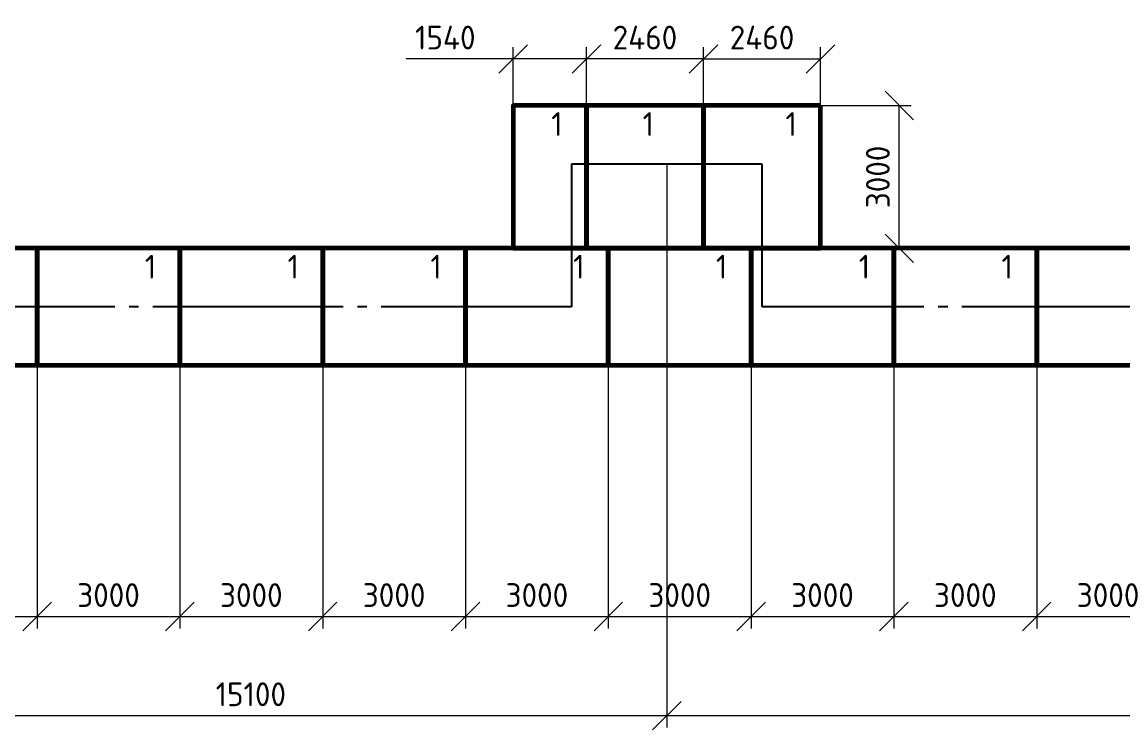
# Model space of a CAD drawing. Header units: metres. Extents: x 1563 to 4966, y -517 to 1463.
# Drawn here: x 2797.6 to 2913.2, y -179.2 to -104.7 of the extents above; entities that cross this region are included whole.
import ezdxf

# ---------------------------------------------------------------- set-up
doc = ezdxf.new("R2010")
doc.units = ezdxf.units.M
doc.linetypes.add('DASHDOT_axis', pattern=[24, 20, -1.5, 1, -1.5])
doc.layers.add('Основной', color=1, linetype='Continuous', lineweight=60)
doc.styles.add('GOST', font='GOST.shx', dxfattribs={"oblique": 15})
doc.styles.get("Standard").update_dxf_attribs({"font": 'GOST Common.ttf'})
doc.dimstyles.new('М 1 к 200', dxfattribs={"dimtxt": 3.5, "dimasz": 3, "dimexe": 1.25, "dimexo": 0, "dimgap": 1, "dimtad": 1, "dimdec": 0, "dimlfac": 200, "dimzin": 0, "dimdsep": 46, "dimtxsty": 'GOST', "dimblk": 'OBLIQUE', "dimcen": 5, "dimclrd": 256, "dimclre": 256, "dimclrt": 256, "dimazin": 2, "dimtfac": 1, "dimtdec": 0, "dimtmove": 0, "dimatfit": 3, "dimldrblk": 'NONE', "dimfxl": 1.25, "dimtolj": 1, "dimtzin": 0, "dimlwd": 20, "dimlwe": 20, "dimarcsym": 2})

# ---------------------------------------------------------------- blocks, each defined once
blk = doc.blocks.new('*U190')
at = {"layer": 'Основной'}
blk.add_lwpolyline([(-7.4, 0), (17.2, 0), (17.2, 30), (-7.4, 30)], close=True, dxfattribs=at)
at = {"flags": 1}
for tag, p in [('ПОЗИЦИЯ', (25.33, 28.45)), ('НАИМЕНОВАНИЕ', (25.38, 24.91)), ('ОБОЗНАЧЕНИЕ', (25.38, 21.03)), ('МАСССА_ЕД.,КГ.', (25.59, 17.11)), ('ПРИМЕЧАНИЕ', (25.77, 13.13))]:
    blk.add_attdef(tag, p, '', height=2.5, dxfattribs=at)
blk = doc.blocks.new('*U196')
at = {"layer": 'Основной'}
blk.add_lwpolyline([(-7.4, 0), (8, 0), (8, 30), (-7.4, 30)], close=True, dxfattribs=at)
at = {"flags": 1}
for tag, p in [('ПОЗИЦИЯ', (25.33, 28.45)), ('НАИМЕНОВАНИЕ', (25.38, 24.91)), ('ОБОЗНАЧЕНИЕ', (25.38, 21.03)), ('МАСССА_ЕД.,КГ.', (25.59, 17.11)), ('ПРИМЕЧАНИЕ', (25.77, 13.13))]:
    blk.add_attdef(tag, p, '', height=2.5, dxfattribs=at)
blk = doc.blocks.new('_Oblique')
at = {"color": 0, "linetype": 'ByBlock', "lineweight": -2}
blk.add_line((-0.5, -0.5), (0.5, 0.5), dxfattribs=at)
blk = doc.blocks.new('*D195')
at = {"lineweight": 20, "transparency": 16777216}
for p, q in [((2869.17, -113.51), (2890.99, -113.51)), ((2889.74, -128.51), (2889.74, -113.51)), ((2869.17, -128.51), (2890.99, -128.51))]:
    blk.add_line(p, q, dxfattribs=at)
at = {"layer": 'Defpoints', "color": 0, "lineweight": 50, "transparency": 16777216}
for p in [(2869.17, -113.51), (2889.74, -113.51), (2869.17, -128.51)]:
    blk.add_point(p, dxfattribs=at)
at = {"lineweight": 20, "transparency": 16777216, "xscale": 3, "yscale": 3, "zscale": 3}
for p, rotation in [((2889.74, -113.51), 90), ((2889.74, -128.51), 270)]:
    blk.add_blockref('_Oblique', p, dxfattribs=dict(at, rotation=rotation))
at = {"lineweight": 50, "transparency": 16777216, "insert": (2887.49, -121.01), "char_height": 2.5, "attachment_point": 5, "rotation": 90, "bg_fill": 3, "box_fill_scale": 1.1, "bg_fill_color": 256, "bg_fill_true_color": 13158600, "bg_fill_transparency": 0}
blk.add_mtext('\\A1;3000', dxfattribs=at)
blk = doc.blocks.new('_None')
blk = doc.blocks.new('*D220')
at = {"lineweight": 20, "transparency": 16777216}
for p, q in [((2904.17, -140.81), (2904.17, -168.47)), ((2919.17, -140.81), (2919.17, -168.47)), ((2904.17, -167.22), (2919.17, -167.22))]:
    blk.add_line(p, q, dxfattribs=at)
at = {"layer": 'Defpoints', "color": 0, "lineweight": 50, "transparency": 16777216}
for p in [(2904.17, -140.81), (2919.17, -140.81), (2919.17, -167.22)]:
    blk.add_point(p, dxfattribs=at)
at = {"lineweight": 20, "transparency": 16777216, "xscale": 3, "yscale": 3, "zscale": 3, "rotation": 180}
blk.add_blockref('_Oblique', (2904.17, -167.22), dxfattribs=at)
at = {"lineweight": 20, "transparency": 16777216, "xscale": 3, "yscale": 3, "zscale": 3}
blk.add_blockref('_Oblique', (2919.17, -167.22), dxfattribs=at)
at = {"lineweight": 50, "transparency": 16777216, "insert": (2911.67, -164.97), "char_height": 2.5, "attachment_point": 5, "bg_fill": 3, "box_fill_scale": 1.1, "bg_fill_color": 256, "bg_fill_true_color": 13158600, "bg_fill_transparency": 0}
blk.add_mtext('\\A1;3000', dxfattribs=at)
blk = doc.blocks.new('*D221')
at = {"lineweight": 20, "transparency": 16777216}
for p, q in [((2889.17, -140.81), (2889.17, -168.47)), ((2904.17, -140.81), (2904.17, -168.47)), ((2889.17, -167.22), (2904.17, -167.22))]:
    blk.add_line(p, q, dxfattribs=at)
at = {"layer": 'Defpoints', "color": 0, "lineweight": 50, "transparency": 16777216}
for p in [(2889.17, -140.81), (2904.17, -140.81), (2904.17, -167.22)]:
    blk.add_point(p, dxfattribs=at)
at = {"lineweight": 20, "transparency": 16777216, "xscale": 3, "yscale": 3, "zscale": 3, "rotation": 180}
blk.add_blockref('_Oblique', (2889.17, -167.22), dxfattribs=at)
at = {"lineweight": 20, "transparency": 16777216, "xscale": 3, "yscale": 3, "zscale": 3}
blk.add_blockref('_Oblique', (2904.17, -167.22), dxfattribs=at)
at = {"lineweight": 50, "transparency": 16777216, "insert": (2896.67, -164.97), "char_height": 2.5, "attachment_point": 5, "bg_fill": 3, "box_fill_scale": 1.1, "bg_fill_color": 256, "bg_fill_true_color": 13158600, "bg_fill_transparency": 0}
blk.add_mtext('\\A1;3000', dxfattribs=at)
blk = doc.blocks.new('*D222')
at = {"lineweight": 20, "transparency": 16777216}
for p, q in [((2874.17, -140.81), (2874.17, -168.47)), ((2889.17, -140.81), (2889.17, -168.47)), ((2874.17, -167.22), (2889.17, -167.22))]:
    blk.add_line(p, q, dxfattribs=at)
at = {"layer": 'Defpoints', "color": 0, "lineweight": 50, "transparency": 16777216}
for p in [(2874.17, -140.81), (2889.17, -140.81), (2889.17, -167.22)]:
    blk.add_point(p, dxfattribs=at)
at = {"lineweight": 20, "transparency": 16777216, "xscale": 3, "yscale": 3, "zscale": 3, "rotation": 180}
blk.add_blockref('_Oblique', (2874.17, -167.22), dxfattribs=at)
at = {"lineweight": 20, "transparency": 16777216, "xscale": 3, "yscale": 3, "zscale": 3}
blk.add_blockref('_Oblique', (2889.17, -167.22), dxfattribs=at)
at = {"lineweight": 50, "transparency": 16777216, "insert": (2881.67, -164.97), "char_height": 2.5, "attachment_point": 5, "bg_fill": 3, "box_fill_scale": 1.1, "bg_fill_color": 256, "bg_fill_true_color": 13158600, "bg_fill_transparency": 0}
blk.add_mtext('\\A1;3000', dxfattribs=at)
blk = doc.blocks.new('*D223')
at = {"lineweight": 20, "transparency": 16777216}
for p, q in [((2849.17, -113.51), (2849.17, -107.36)), ((2856.87, -113.51), (2856.87, -107.36)), ((2849.17, -108.61), (2837.92, -108.61)), ((2856.87, -108.61), (2849.17, -108.61))]:
    blk.add_line(p, q, dxfattribs=at)
at = {"layer": 'Defpoints', "color": 0, "lineweight": 50, "transparency": 16777216}
for p in [(2849.17, -108.61), (2849.17, -113.51), (2856.87, -113.51)]:
    blk.add_point(p, dxfattribs=at)
at = {"lineweight": 20, "transparency": 16777216, "xscale": 3, "yscale": 3, "zscale": 3, "rotation": 180}
blk.add_blockref('_Oblique', (2849.17, -108.61), dxfattribs=at)
at = {"lineweight": 20, "transparency": 16777216, "xscale": 3, "yscale": 3, "zscale": 3}
blk.add_blockref('_Oblique', (2856.87, -108.61), dxfattribs=at)
at = {"lineweight": 50, "transparency": 16777216, "insert": (2842.05, -106.36), "char_height": 2.5, "attachment_point": 5, "bg_fill": 3, "box_fill_scale": 1.1, "bg_fill_color": 256, "bg_fill_true_color": 13158600, "bg_fill_transparency": 0}
blk.add_mtext('\\A1;1540', dxfattribs=at)
blk = doc.blocks.new('*D224')
at = {"lineweight": 20, "transparency": 16777216}
for p, q in [((2856.87, -113.51), (2856.87, -107.36)), ((2869.17, -113.51), (2869.17, -107.36)), ((2869.17, -108.61), (2856.87, -108.61))]:
    blk.add_line(p, q, dxfattribs=at)
at = {"layer": 'Defpoints', "color": 0, "lineweight": 50, "transparency": 16777216}
for p in [(2856.87, -108.61), (2856.87, -113.51), (2869.17, -113.51)]:
    blk.add_point(p, dxfattribs=at)
at = {"lineweight": 20, "transparency": 16777216, "xscale": 3, "yscale": 3, "zscale": 3, "rotation": 180}
blk.add_blockref('_Oblique', (2856.87, -108.61), dxfattribs=at)
at = {"lineweight": 20, "transparency": 16777216, "xscale": 3, "yscale": 3, "zscale": 3}
blk.add_blockref('_Oblique', (2869.17, -108.61), dxfattribs=at)
at = {"lineweight": 50, "transparency": 16777216, "insert": (2863.02, -106.36), "char_height": 2.5, "attachment_point": 5, "bg_fill": 3, "box_fill_scale": 1.1, "bg_fill_color": 256, "bg_fill_true_color": 13158600, "bg_fill_transparency": 0}
blk.add_mtext('\\A1;2460', dxfattribs=at)
blk = doc.blocks.new('*D225')
at = {"lineweight": 20, "transparency": 16777216}
for p, q in [((2869.17, -113.51), (2869.17, -107.36)), ((2881.47, -113.51), (2881.47, -107.36)), ((2869.17, -108.61), (2881.47, -108.61))]:
    blk.add_line(p, q, dxfattribs=at)
at = {"layer": 'Defpoints', "color": 0, "lineweight": 50, "transparency": 16777216}
for p in [(2881.47, -108.61), (2869.17, -113.51), (2881.47, -113.51)]:
    blk.add_point(p, dxfattribs=at)
at = {"lineweight": 20, "transparency": 16777216, "xscale": 3, "yscale": 3, "zscale": 3, "rotation": 180}
blk.add_blockref('_Oblique', (2869.17, -108.61), dxfattribs=at)
at = {"lineweight": 20, "transparency": 16777216, "xscale": 3, "yscale": 3, "zscale": 3}
blk.add_blockref('_Oblique', (2881.47, -108.61), dxfattribs=at)
at = {"lineweight": 50, "transparency": 16777216, "insert": (2875.32, -106.36), "char_height": 2.5, "attachment_point": 5, "bg_fill": 3, "box_fill_scale": 1.1, "bg_fill_color": 256, "bg_fill_true_color": 13158600, "bg_fill_transparency": 0}
blk.add_mtext('\\A1;2460', dxfattribs=at)
blk = doc.blocks.new('*D226')
at = {"lineweight": 20, "transparency": 16777216}
for p, q in [((2859.17, -140.81), (2859.17, -168.47)), ((2874.17, -140.81), (2874.17, -168.47)), ((2859.17, -167.22), (2874.17, -167.22))]:
    blk.add_line(p, q, dxfattribs=at)
at = {"layer": 'Defpoints', "color": 0, "lineweight": 50, "transparency": 16777216}
for p in [(2859.17, -140.81), (2874.17, -140.81), (2874.17, -167.22)]:
    blk.add_point(p, dxfattribs=at)
at = {"lineweight": 20, "transparency": 16777216, "xscale": 3, "yscale": 3, "zscale": 3, "rotation": 180}
blk.add_blockref('_Oblique', (2859.17, -167.22), dxfattribs=at)
at = {"lineweight": 20, "transparency": 16777216, "xscale": 3, "yscale": 3, "zscale": 3}
blk.add_blockref('_Oblique', (2874.17, -167.22), dxfattribs=at)
at = {"lineweight": 50, "transparency": 16777216, "insert": (2866.67, -164.97), "char_height": 2.5, "attachment_point": 5, "bg_fill": 3, "box_fill_scale": 1.1, "bg_fill_color": 256, "bg_fill_true_color": 13158600, "bg_fill_transparency": 0}
blk.add_mtext('\\A1;3000', dxfattribs=at)
blk = doc.blocks.new('*D227')
at = {"lineweight": 20, "transparency": 16777216}
for p, q in [((2844.17, -140.81), (2844.17, -168.47)), ((2859.17, -140.81), (2859.17, -168.47)), ((2844.17, -167.22), (2859.17, -167.22))]:
    blk.add_line(p, q, dxfattribs=at)
at = {"layer": 'Defpoints', "color": 0, "lineweight": 50, "transparency": 16777216}
for p in [(2844.17, -140.81), (2859.17, -140.81), (2859.17, -167.22)]:
    blk.add_point(p, dxfattribs=at)
at = {"lineweight": 20, "transparency": 16777216, "xscale": 3, "yscale": 3, "zscale": 3, "rotation": 180}
blk.add_blockref('_Oblique', (2844.17, -167.22), dxfattribs=at)
at = {"lineweight": 20, "transparency": 16777216, "xscale": 3, "yscale": 3, "zscale": 3}
blk.add_blockref('_Oblique', (2859.17, -167.22), dxfattribs=at)
at = {"lineweight": 50, "transparency": 16777216, "insert": (2851.67, -164.97), "char_height": 2.5, "attachment_point": 5, "bg_fill": 3, "box_fill_scale": 1.1, "bg_fill_color": 256, "bg_fill_true_color": 13158600, "bg_fill_transparency": 0}
blk.add_mtext('\\A1;3000', dxfattribs=at)
blk = doc.blocks.new('*D228')
at = {"lineweight": 20, "transparency": 16777216}
for p, q in [((2829.17, -140.81), (2829.17, -168.47)), ((2844.17, -140.81), (2844.17, -168.47)), ((2829.17, -167.22), (2844.17, -167.22))]:
    blk.add_line(p, q, dxfattribs=at)
at = {"layer": 'Defpoints', "color": 0, "lineweight": 50, "transparency": 16777216}
for p in [(2829.17, -140.81), (2844.17, -140.81), (2844.17, -167.22)]:
    blk.add_point(p, dxfattribs=at)
at = {"lineweight": 20, "transparency": 16777216, "xscale": 3, "yscale": 3, "zscale": 3, "rotation": 180}
blk.add_blockref('_Oblique', (2829.17, -167.22), dxfattribs=at)
at = {"lineweight": 20, "transparency": 16777216, "xscale": 3, "yscale": 3, "zscale": 3}
blk.add_blockref('_Oblique', (2844.17, -167.22), dxfattribs=at)
at = {"lineweight": 50, "transparency": 16777216, "insert": (2836.67, -164.97), "char_height": 2.5, "attachment_point": 5, "bg_fill": 3, "box_fill_scale": 1.1, "bg_fill_color": 256, "bg_fill_true_color": 13158600, "bg_fill_transparency": 0}
blk.add_mtext('\\A1;3000', dxfattribs=at)
blk = doc.blocks.new('*D229')
at = {"lineweight": 20, "transparency": 16777216}
for p, q in [((2814.17, -140.81), (2814.17, -168.47)), ((2829.17, -140.81), (2829.17, -168.47)), ((2814.17, -167.22), (2829.17, -167.22))]:
    blk.add_line(p, q, dxfattribs=at)
at = {"layer": 'Defpoints', "color": 0, "lineweight": 50, "transparency": 16777216}
for p in [(2814.17, -140.81), (2829.17, -140.81), (2829.17, -167.22)]:
    blk.add_point(p, dxfattribs=at)
at = {"lineweight": 20, "transparency": 16777216, "xscale": 3, "yscale": 3, "zscale": 3, "rotation": 180}
blk.add_blockref('_Oblique', (2814.17, -167.22), dxfattribs=at)
at = {"lineweight": 20, "transparency": 16777216, "xscale": 3, "yscale": 3, "zscale": 3}
blk.add_blockref('_Oblique', (2829.17, -167.22), dxfattribs=at)
at = {"lineweight": 50, "transparency": 16777216, "insert": (2821.67, -164.97), "char_height": 2.5, "attachment_point": 5, "bg_fill": 3, "box_fill_scale": 1.1, "bg_fill_color": 256, "bg_fill_true_color": 13158600, "bg_fill_transparency": 0}
blk.add_mtext('\\A1;3000', dxfattribs=at)
blk = doc.blocks.new('*D230')
at = {"lineweight": 20, "transparency": 16777216}
for p, q in [((2799.17, -140.81), (2799.17, -168.47)), ((2814.17, -140.81), (2814.17, -168.47)), ((2799.17, -167.22), (2814.17, -167.22))]:
    blk.add_line(p, q, dxfattribs=at)
at = {"layer": 'Defpoints', "color": 0, "lineweight": 50, "transparency": 16777216}
for p in [(2799.17, -140.81), (2814.17, -140.81), (2814.17, -167.22)]:
    blk.add_point(p, dxfattribs=at)
at = {"lineweight": 20, "transparency": 16777216, "xscale": 3, "yscale": 3, "zscale": 3, "rotation": 180}
blk.add_blockref('_Oblique', (2799.17, -167.22), dxfattribs=at)
at = {"lineweight": 20, "transparency": 16777216, "xscale": 3, "yscale": 3, "zscale": 3}
blk.add_blockref('_Oblique', (2814.17, -167.22), dxfattribs=at)
at = {"lineweight": 50, "transparency": 16777216, "insert": (2806.67, -164.97), "char_height": 2.5, "attachment_point": 5, "bg_fill": 3, "box_fill_scale": 1.1, "bg_fill_color": 256, "bg_fill_true_color": 13158600, "bg_fill_transparency": 0}
blk.add_mtext('\\A1;3000', dxfattribs=at)
blk = doc.blocks.new('*D231')
at = {"lineweight": 20, "transparency": 16777216}
for p, q in [((2784.17, -140.81), (2784.17, -168.47)), ((2799.17, -140.81), (2799.17, -168.47)), ((2784.17, -167.22), (2799.17, -167.22))]:
    blk.add_line(p, q, dxfattribs=at)
at = {"layer": 'Defpoints', "color": 0, "lineweight": 50, "transparency": 16777216}
for p in [(2784.17, -140.81), (2799.17, -140.81), (2799.17, -167.22)]:
    blk.add_point(p, dxfattribs=at)
at = {"lineweight": 20, "transparency": 16777216, "xscale": 3, "yscale": 3, "zscale": 3, "rotation": 180}
blk.add_blockref('_Oblique', (2784.17, -167.22), dxfattribs=at)
at = {"lineweight": 20, "transparency": 16777216, "xscale": 3, "yscale": 3, "zscale": 3}
blk.add_blockref('_Oblique', (2799.17, -167.22), dxfattribs=at)
at = {"lineweight": 50, "transparency": 16777216, "insert": (2791.67, -164.97), "char_height": 2.5, "attachment_point": 5, "bg_fill": 3, "box_fill_scale": 1.1, "bg_fill_color": 256, "bg_fill_true_color": 13158600, "bg_fill_transparency": 0}
blk.add_mtext('\\A1;3000', dxfattribs=at)
blk = doc.blocks.new('*D267')
at = {"lineweight": 20, "transparency": 16777216}
for p, q in [((2865.32, -119.66), (2865.32, -178.9)), ((2970.32, -134.66), (2970.32, -178.9)), ((2970.32, -177.65), (2865.32, -177.65))]:
    blk.add_line(p, q, dxfattribs=at)
at = {"layer": 'Defpoints', "color": 0, "lineweight": 50, "transparency": 16777216}
for p in [(2865.32, -119.66), (2970.32, -134.66), (2865.32, -177.65)]:
    blk.add_point(p, dxfattribs=at)
at = {"lineweight": 20, "transparency": 16777216, "xscale": 3, "yscale": 3, "zscale": 3, "rotation": 180}
blk.add_blockref('_Oblique', (2865.32, -177.65), dxfattribs=at)
at = {"lineweight": 20, "transparency": 16777216, "xscale": 3, "yscale": 3, "zscale": 3}
blk.add_blockref('_Oblique', (2970.32, -177.65), dxfattribs=at)
at = {"lineweight": 50, "transparency": 16777216, "insert": (2917.82, -175.4), "char_height": 2.5, "attachment_point": 5, "bg_fill": 3, "box_fill_scale": 1.1, "bg_fill_color": 256, "bg_fill_true_color": 13158600, "bg_fill_transparency": 0}
blk.add_mtext('\\A1;21000', dxfattribs=at)
blk = doc.blocks.new('*D268')
at = {"lineweight": 20, "transparency": 16777216}
for p, q in [((2865.32, -119.66), (2865.32, -178.9)), ((2777.92, -129.66), (2777.92, -178.9)), ((2865.32, -177.65), (2777.92, -177.65))]:
    blk.add_line(p, q, dxfattribs=at)
at = {"layer": 'Defpoints', "color": 0, "lineweight": 50, "transparency": 16777216}
for p in [(2865.32, -119.66), (2777.92, -129.66), (2777.92, -177.65)]:
    blk.add_point(p, dxfattribs=at)
at = {"lineweight": 20, "transparency": 16777216, "xscale": 3, "yscale": 3, "zscale": 3, "rotation": 180}
blk.add_blockref('_Oblique', (2777.92, -177.65), dxfattribs=at)
at = {"lineweight": 20, "transparency": 16777216, "xscale": 3, "yscale": 3, "zscale": 3}
blk.add_blockref('_Oblique', (2865.32, -177.65), dxfattribs=at)
at = {"lineweight": 50, "transparency": 16777216, "insert": (2821.62, -175.4), "char_height": 2.5, "attachment_point": 5, "bg_fill": 3, "box_fill_scale": 1.1, "bg_fill_color": 256, "bg_fill_true_color": 13158600, "bg_fill_transparency": 0}
blk.add_mtext('\\A1;15100', dxfattribs=at)

msp = doc.modelspace()

# ---------------------------------------------------------------- linework, layer by layer
at = {"color": 2, "linetype": 'DASHDOT_axis', "lineweight": 25}
msp.add_lwpolyline([(3161.8218, -149.1612), (2970.3218, -149.1612), (2970.3218, -134.6612), (2940.3218, -134.6612), (2875.3218, -134.6612), (2875.3218, -119.6612), (2855.3218, -119.6612), (2855.3218, -134.6612), (2789.8218, -134.6612), (2696.8218, -134.6612), (2638.8218, -134.6612), (2627.3218, -134.6612), (2627.3218, -124.6612), (2615.8218, -124.6612), (2284.3218, -124.6612)], dxfattribs=at)

# ---------------------------------------------------------------- block references
at = {"layer": 'Основной', "xscale": 0.4999999999999996, "yscale": 0.4999999999999996, "zscale": 0.4999999999999996}
for name, p, rotation in [('*U196', (2853.1718, -113.5112), 180), ('*U190', (2865.4718, -113.5112), 180), ('*U190', (2877.7718, -113.5112), 180), ('*U190', (2784.1718, -132.2112), 270), ('*U190', (2799.1718, -132.2112), 270), ('*U190', (2814.1718, -132.2112), 270), ('*U190', (2829.1718, -132.2112), 270), ('*U190', (2844.1718, -132.2112), 270), ('*U190', (2859.1718, -132.2112), 270), ('*U190', (2874.1718, -132.2112), 270), ('*U190', (2889.1718, -132.2112), 270), ('*U190', (2904.1718, -132.2112), 270)]:
    msp.add_blockref(name, p, dxfattribs=dict(at, rotation=rotation))

# ---------------------------------------------------------------- texts
at = {"lineweight": 50, "char_height": 2.5, "attachment_point": 3}
for insert in [(2856.8718, -114.1962), (2866.4718, -114.1962)]:
    msp.add_mtext_dynamic_manual_height_columns('\\pxr1;1', width=15, gutter_width=12.5, heights=[0], dxfattribs=dict(at, insert=insert))

# ---------------------------------------------------------------- next in the draw order: dimensions: what is measured, and where the dimension line sits
at = {"lineweight": 50}
for base, p1, p2, picture, middle in [((2849.1718, -108.6126), (2856.8718, -113.5112), (2849.1718, -113.5112), '*D223', (2842.0468, -106.3626)), ((2919.1718, -167.2166), (2904.1718, -140.8112), (2919.1718, -140.8112), '*D220', (2911.6718, -164.9666))]:
    dim = msp.add_linear_dim(base=base, p1=p1, p2=p2, dimstyle='М 1 к 200', override={"dimtxt": 2.5, "dimtxsty": 'Standard', "dimtfill": 1}, dxfattribs=at)
    dim.commit()
    dim.dimension.update_dxf_attribs({"geometry": picture, "text_midpoint": middle})
dim = msp.add_linear_dim(base=(2889.7447, -113.5112), p1=(2869.1718, -128.5112), p2=(2869.1718, -113.5112), angle=90, dimstyle='М 1 к 200', override={"dimtxt": 2.5, "dimtxsty": 'Standard', "dimtfill": 1}, dxfattribs=at)
dim.commit()
dim.dimension.update_dxf_attribs({"geometry": '*D195', "text_midpoint": (2887.4947, -121.0112)})

# ---------------------------------------------------------------- next in the draw order: texts
at = {"lineweight": 50, "insert": (2881.4718, -114.1962), "char_height": 2.5, "attachment_point": 3}
msp.add_mtext_dynamic_manual_height_columns('\\pxr1;1', width=15, gutter_width=12.5, heights=[0], dxfattribs=at)

# ---------------------------------------------------------------- next in the draw order: dimensions: what is measured, and where the dimension line sits
at = {"lineweight": 50}
dim = msp.add_linear_dim(base=(2856.8718, -108.6126), p1=(2869.1718, -113.5112), p2=(2856.8718, -113.5112), dimstyle='М 1 к 200', override={"dimtxt": 2.5, "dimtxsty": 'Standard', "dimtfill": 1}, dxfattribs=at)
dim.commit()
dim.dimension.update_dxf_attribs({"geometry": '*D224', "text_midpoint": (2863.0218, -108.6126), "dimtype": 160})
dim = msp.add_linear_dim(base=(2904.1718, -167.2166), p1=(2889.1718, -140.8112), p2=(2904.1718, -140.8112), dimstyle='М 1 к 200', override={"dimtxt": 2.5, "dimtxsty": 'Standard', "dimtfill": 1}, dxfattribs=at)
dim.commit()
dim.dimension.update_dxf_attribs({"geometry": '*D221', "text_midpoint": (2896.6718, -164.9666)})

# ---------------------------------------------------------------- next in the draw order: dimensions: what is measured, and where the dimension line sits
dim = msp.add_linear_dim(base=(2881.4718, -108.6126), p1=(2869.1718, -113.5112), p2=(2881.4718, -113.5112), dimstyle='М 1 к 200', override={"dimtxt": 2.5, "dimtxsty": 'Standard', "dimtfill": 1}, dxfattribs=at)
dim.commit()
dim.dimension.update_dxf_attribs({"geometry": '*D225', "text_midpoint": (2875.3218, -108.6126), "dimtype": 160})
dim = msp.add_linear_dim(base=(2889.1718, -167.2166), p1=(2874.1718, -140.8112), p2=(2889.1718, -140.8112), dimstyle='М 1 к 200', override={"dimtxt": 2.5, "dimtxsty": 'Standard', "dimtfill": 1}, dxfattribs=at)
dim.commit()
dim.dimension.update_dxf_attribs({"geometry": '*D222', "text_midpoint": (2881.6718, -164.9666)})

# ---------------------------------------------------------------- next in the draw order: dimensions: what is measured, and where the dimension line sits
dim = msp.add_linear_dim(base=(2874.1718, -167.2166), p1=(2859.1718, -140.8112), p2=(2874.1718, -140.8112), dimstyle='М 1 к 200', override={"dimtxt": 2.5, "dimtxsty": 'Standard', "dimtfill": 1}, dxfattribs=at)
dim.commit()
dim.dimension.update_dxf_attribs({"geometry": '*D226', "text_midpoint": (2866.6718, -164.9666)})

# ---------------------------------------------------------------- next in the draw order: dimensions: what is measured, and where the dimension line sits
for base, p1, p2, picture, middle in [((2865.3218, -177.6542), (2970.3218, -134.6612), (2865.3218, -119.6612), '*D267', (2917.8218, -175.4042)), ((2859.1718, -167.2166), (2844.1718, -140.8112), (2859.1718, -140.8112), '*D227', (2851.6718, -164.9666))]:
    dim = msp.add_linear_dim(base=base, p1=p1, p2=p2, dimstyle='М 1 к 200', override={"dimtxt": 2.5, "dimtxsty": 'Standard', "dimtfill": 1}, dxfattribs=at)
    dim.commit()
    dim.dimension.update_dxf_attribs({"geometry": picture, "text_midpoint": middle})

# ---------------------------------------------------------------- next in the draw order: texts
at = {"lineweight": 50, "char_height": 2.5, "attachment_point": 3}
for insert in [(2874.1718, -129.1962), (2889.1718, -129.1962), (2904.1718, -129.1962)]:
    msp.add_mtext_dynamic_manual_height_columns('\\pxr1;1', width=15, gutter_width=12.5, heights=[0], dxfattribs=dict(at, insert=insert))

# ---------------------------------------------------------------- next in the draw order: dimensions: what is measured, and where the dimension line sits
at = {"lineweight": 50}
dim = msp.add_linear_dim(base=(2844.1718, -167.2166), p1=(2829.1718, -140.8112), p2=(2844.1718, -140.8112), dimstyle='М 1 к 200', override={"dimtxt": 2.5, "dimtxsty": 'Standard', "dimtfill": 1}, dxfattribs=at)
dim.commit()
dim.dimension.update_dxf_attribs({"geometry": '*D228', "text_midpoint": (2836.6718, -164.9666)})

# ---------------------------------------------------------------- next in the draw order: dimensions: what is measured, and where the dimension line sits
dim = msp.add_linear_dim(base=(2829.1718, -167.2166), p1=(2814.1718, -140.8112), p2=(2829.1718, -140.8112), dimstyle='М 1 к 200', override={"dimtxt": 2.5, "dimtxsty": 'Standard', "dimtfill": 1}, dxfattribs=at)
dim.commit()
dim.dimension.update_dxf_attribs({"geometry": '*D229', "text_midpoint": (2821.6718, -164.9666)})

# ---------------------------------------------------------------- next in the draw order: dimensions: what is measured, and where the dimension line sits
dim = msp.add_linear_dim(base=(2814.1718, -167.2166), p1=(2799.1718, -140.8112), p2=(2814.1718, -140.8112), dimstyle='М 1 к 200', override={"dimtxt": 2.5, "dimtxsty": 'Standard', "dimtfill": 1}, dxfattribs=at)
dim.commit()
dim.dimension.update_dxf_attribs({"geometry": '*D230', "text_midpoint": (2806.6718, -164.9666)})

# ---------------------------------------------------------------- next in the draw order: dimensions: what is measured, and where the dimension line sits
dim = msp.add_linear_dim(base=(2799.1718, -167.2166), p1=(2784.1718, -140.8112), p2=(2799.1718, -140.8112), dimstyle='М 1 к 200', override={"dimtxt": 2.5, "dimtxsty": 'Standard', "dimtfill": 1}, dxfattribs=at)
dim.commit()
dim.dimension.update_dxf_attribs({"geometry": '*D231', "text_midpoint": (2791.6718, -164.9666)})

# ---------------------------------------------------------------- next in the draw order: dimensions: what is measured, and where the dimension line sits
dim = msp.add_linear_dim(base=(2777.9192, -177.6542), p1=(2865.3218, -119.6612), p2=(2777.9192, -129.661), text='15100', dimstyle='М 1 к 200', override={"dimtxt": 2.5, "dimtxsty": 'Standard', "dimtfill": 1}, dxfattribs=at)
dim.commit()
dim.dimension.update_dxf_attribs({"geometry": '*D268', "text_midpoint": (2821.6205, -175.4042)})

# ---------------------------------------------------------------- next in the draw order: texts
at = {"lineweight": 50, "char_height": 2.5, "attachment_point": 3}
for insert in [(2814.1718, -129.1962), (2829.1718, -129.1962), (2844.1718, -129.1962), (2859.1718, -129.1962)]:
    msp.add_mtext_dynamic_manual_height_columns('\\pxr1;1', width=15, gutter_width=12.5, heights=[0], dxfattribs=dict(at, insert=insert))

doc.saveas('drawing.dxf')
